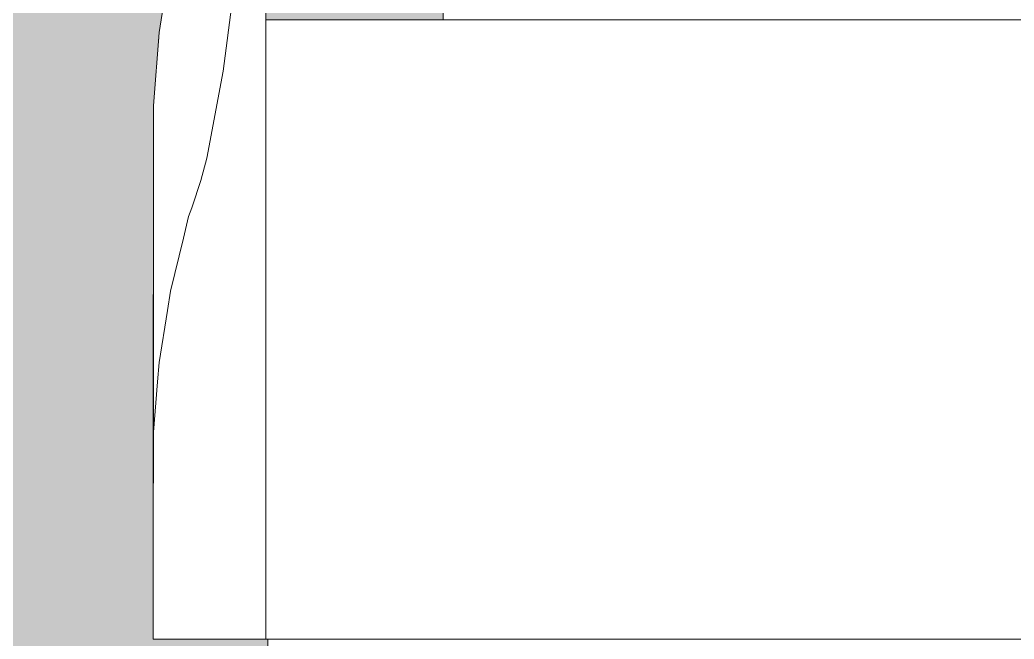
# Model space of a CAD drawing. Header units: metres. Extents: x -208 to 1512, y -277 to 123.
# Drawn here: x 7.712 to 7.9384, y -1.2074 to -1.0665 of the extents above; entities that cross this region are included whole.
import ezdxf

# ---------------------------------------------------------------- set-up
doc = ezdxf.new("R2010")
doc.units = ezdxf.units.M
doc.header["$MEASUREMENT"] = 0
doc.linetypes.add('Wipeout_Contour', pattern=[1, 0, -1])
doc.layers.add('325 Dachfenster', color=7, linetype='Continuous')
doc.layers.add('330 Dachaufbau', color=7, linetype='Continuous')

# ---------------------------------------------------------------- blocks, each defined once
blk = doc.blocks.new('Dachfläche_7_4', base_point=(6.325, -0.39851))
at = {"layer": '330 Dachaufbau', "linetype": 'Continuous', "lineweight": 0, "true_color": 0x000000}
h = blk.add_hatch(color=18, dxfattribs=at)
h.paths.add_polyline_path([(6.325, -0.39851), (6.325, -1.51148), (12.655, -1.51148), (12.655, -0.39851)])
h.paths.add_polyline_path([(7.80835, -1.24173), (7.80835, -0.73222), (11.16835, -0.73222), (11.16835, -1.24173)], flags=0)
at = {"layer": '330 Dachaufbau', "color": 7, "linetype": 'Continuous', "lineweight": 18, "flags": 128}
blk.add_lwpolyline([(7.80835, -0.73222), (7.80835, -1.24173)], dxfattribs=at)
blk = doc.blocks.new('VELUX SlopeRoofBundle[15]_4')
at = {"color": 254, "linetype": 'Wipeout_Contour', "lineweight": 0, "ltscale": 33.113026}
blk.add_wipeout([(8.5715, -1.20742), (7.7685, -1.20742), (7.7685, -1.21451), (8.5715, -1.21451)], dxfattribs=at).dxf.layer = '325 Dachfenster'
at = {"color": 254, "linetype": 'Wipeout_Contour', "lineweight": 0, "ltscale": 31.45421}
blk.add_wipeout([(7.74238, -1.19335), (7.74237, -1.20677), (7.768, -1.20677), (7.768, -1.19335)], dxfattribs=at).dxf.layer = '325 Dachfenster'
at = {"color": 254, "linetype": 'Wipeout_Contour', "lineweight": 0, "ltscale": 54.780811}
blk.add_wipeout([(7.74237, -1.16316), (7.74237, -1.20742), (7.74237, -1.20677), (7.74239, -1.17943), (7.7424, -1.16034), (7.7424, -1.09876), (7.7424, -1.09471)], dxfattribs=at).dxf.layer = '325 Dachfenster'
at = {"color": 254, "linetype": 'Wipeout_Contour', "lineweight": 0, "ltscale": 39.00279}
blk.add_wipeout([(7.7424, -1.08603), (7.7424, -1.16034), (7.74335, -1.14888), (7.7437, -1.14447), (7.7437, -1.06932)], dxfattribs=at).dxf.layer = '325 Dachfenster'
at = {"color": 254, "linetype": 'Wipeout_Contour', "lineweight": 0, "ltscale": 31.44594}
blk.add_wipeout([(7.74239, -1.17943), (7.74238, -1.19335), (7.768, -1.19335), (7.768, -1.17943)], dxfattribs=at).dxf.layer = '325 Dachfenster'
at = {"color": 254, "linetype": 'Wipeout_Contour', "lineweight": 0, "ltscale": 31.458571}
blk.add_wipeout([(7.74237, -1.20677), (7.74237, -1.20742), (7.768, -1.20742), (7.768, -1.20677)], dxfattribs=at).dxf.layer = '325 Dachfenster'
at = {"layer": '325 Dachfenster', "linetype": 'Continuous', "lineweight": 0, "flags": 128}
for points in [[(7.7424, -1.08763), (7.7424, -1.09471)], [(7.74237, -1.20677), (7.74237, -1.20742)]]:
    blk.add_lwpolyline(points, dxfattribs=at)
at = {"color": 254, "linetype": 'Wipeout_Contour', "lineweight": 0, "ltscale": 38.991438}
blk.add_wipeout([(7.7437, -1.14447), (7.74562, -1.1326), (7.7463, -1.1282), (7.7463, -1.05292), (7.7437, -1.06932)], dxfattribs=at).dxf.layer = '325 Dachfenster'
at = {"color": 254, "linetype": 'Wipeout_Contour', "lineweight": 0, "ltscale": 31.437329}
blk.add_wipeout([(7.7424, -1.16457), (7.74239, -1.17943), (7.768, -1.17943), (7.768, -1.16457)], dxfattribs=at).dxf.layer = '325 Dachfenster'
at = {"color": 254, "linetype": 'Wipeout_Contour', "lineweight": 0, "ltscale": 33.106176}
blk.add_wipeout([(7.768, -1.1924), (7.768, -1.20601), (8.572, -1.20601), (8.572, -1.1924)], dxfattribs=at).dxf.layer = '325 Dachfenster'
at = {"color": 254, "linetype": 'Wipeout_Contour', "lineweight": 0, "ltscale": 39.003103}
blk.add_wipeout([(7.7463, -1.05292), (7.7463, -1.1282), (7.74929, -1.11613), (7.7504, -1.11125), (7.7504, -1.03671)], dxfattribs=at).dxf.layer = '325 Dachfenster'
at = {"color": 254, "linetype": 'Wipeout_Contour', "lineweight": 0, "ltscale": 39.751716}
blk.add_wipeout([(7.7424, -1.16034), (7.7424, -1.16457), (7.768, -1.16457), (7.768, -1.14888), (7.74335, -1.14888)], dxfattribs=at).dxf.layer = '325 Dachfenster'
at = {"color": 254, "linetype": 'Wipeout_Contour', "lineweight": 0, "ltscale": 33.0981}
blk.add_wipeout([(8.572, -1.17857), (7.768, -1.17857), (7.768, -1.1924), (8.572, -1.1924)], dxfattribs=at).dxf.layer = '325 Dachfenster'
at = {"color": 254, "linetype": 'Wipeout_Contour', "lineweight": 0, "ltscale": 33.110405}
blk.add_wipeout([(7.768, -1.20601), (7.768, -1.20742), (8.572, -1.20742), (8.572, -1.20601)], dxfattribs=at).dxf.layer = '325 Dachfenster'
at = {"layer": '325 Dachfenster', "linetype": 'Continuous', "lineweight": 0, "flags": 128}
for points in [[(7.74237, -1.16316), (7.74237, -1.20677)], [(7.74237, -1.20742), (7.768, -1.20742), (8.572, -1.20742), (8.59763, -1.20742)], [(7.768, -1.20742), (7.768, -1.20677)], [(7.7685, -1.20742), (7.7685, -1.21451), (7.7685, -1.22218), (7.7685, -1.22532)]]:
    blk.add_lwpolyline(points, dxfattribs=at)
at = {"color": 254, "linetype": 'Wipeout_Contour', "lineweight": 0, "ltscale": 94.703416}
blk.add_wipeout([(7.7504, -1.03671), (7.7504, -1.11125), (7.75117, -1.10925), (7.75325, -1.103), (7.75457, -1.09797), (7.75831, -1.07814), (7.76039, -1.06173), (7.76081, -1.04886), (7.75954, -1.03978), (7.75665, -1.03447), (7.75214, -1.03307), (7.75151, -1.03411)], dxfattribs=at).dxf.layer = '325 Dachfenster'
at = {"color": 254, "linetype": 'Wipeout_Contour', "lineweight": 0, "ltscale": 39.675338}
blk.add_wipeout([(7.7437, -1.14447), (7.74335, -1.14888), (7.768, -1.14888), (7.768, -1.1326), (7.74562, -1.1326)], dxfattribs=at).dxf.layer = '325 Dachfenster'
at = {"color": 254, "linetype": 'Wipeout_Contour', "lineweight": 0, "ltscale": 33.089792}
blk.add_wipeout([(8.572, -1.16381), (7.768, -1.16381), (7.768, -1.17857), (8.572, -1.17857)], dxfattribs=at).dxf.layer = '325 Dachfenster'
at = {"layer": '325 Dachfenster', "linetype": 'Continuous', "lineweight": 0, "flags": 128}
for points in [[(7.75151, -1.03411), (7.7504, -1.03671), (7.7463, -1.05292), (7.7437, -1.06932), (7.7424, -1.08603), (7.7424, -1.08763)], [(7.74237, -1.16316), (7.7424, -1.09471)]]:
    blk.add_lwpolyline(points, dxfattribs=at)
at = {"color": 254, "linetype": 'Wipeout_Contour', "lineweight": 0, "ltscale": 31.198336}
blk.add_wipeout([(7.768, -1.06173), (7.76039, -1.06173), (7.75831, -1.07814), (7.768, -1.07814)], dxfattribs=at).dxf.layer = '325 Dachfenster'
at = {"color": 254, "linetype": 'Wipeout_Contour', "lineweight": 0, "ltscale": 31.295151}
blk.add_wipeout([(7.75325, -1.103), (7.75117, -1.10925), (7.768, -1.10925), (7.768, -1.103)], dxfattribs=at).dxf.layer = '325 Dachfenster'
at = {"color": 254, "linetype": 'Wipeout_Contour', "lineweight": 0, "ltscale": 39.584563}
blk.add_wipeout([(7.7463, -1.1282), (7.74562, -1.1326), (7.768, -1.1326), (7.768, -1.11613), (7.74929, -1.11613)], dxfattribs=at).dxf.layer = '325 Dachfenster'
at = {"color": 254, "linetype": 'Wipeout_Contour', "lineweight": 0, "ltscale": 33.081088}
blk.add_wipeout([(8.572, -1.14827), (7.768, -1.14827), (7.768, -1.16381), (8.572, -1.16381)], dxfattribs=at).dxf.layer = '325 Dachfenster'
at = {"color": 254, "linetype": 'Wipeout_Contour', "lineweight": 0, "ltscale": 31.139285}
blk.add_wipeout([(7.75831, -1.07814), (7.75457, -1.09797), (7.768, -1.09797), (7.768, -1.07814)], dxfattribs=at).dxf.layer = '325 Dachfenster'
at = {"color": 254, "linetype": 'Wipeout_Contour', "lineweight": 0, "ltscale": 39.558789}
blk.add_wipeout([(7.7504, -1.11125), (7.74929, -1.11613), (7.768, -1.11613), (7.768, -1.10925), (7.75117, -1.10925)], dxfattribs=at).dxf.layer = '325 Dachfenster'
at = {"color": 254, "linetype": 'Wipeout_Contour', "lineweight": 0, "ltscale": 33.072137}
blk.add_wipeout([(7.768, -1.14827), (8.572, -1.14827), (8.572, -1.13227), (7.768, -1.13227)], dxfattribs=at).dxf.layer = '325 Dachfenster'
at = {"color": 254, "linetype": 'Wipeout_Contour', "lineweight": 0, "ltscale": 33.035156}
blk.add_wipeout([(8.572, -1.06647), (7.768, -1.06647), (7.768, -1.07942), (8.572, -1.07942)], dxfattribs=at).dxf.layer = '325 Dachfenster'
at = {"color": 254, "linetype": 'Wipeout_Contour', "lineweight": 0, "ltscale": 31.329581}
blk.add_wipeout([(7.75457, -1.09797), (7.75325, -1.103), (7.768, -1.103), (7.768, -1.09797)], dxfattribs=at).dxf.layer = '325 Dachfenster'
at = {"color": 254, "linetype": 'Wipeout_Contour', "lineweight": 0, "ltscale": 33.063071}
blk.add_wipeout([(7.768, -1.13227), (8.572, -1.13227), (8.572, -1.1159), (7.768, -1.1159)], dxfattribs=at).dxf.layer = '325 Dachfenster'
at = {"layer": '325 Dachfenster', "linetype": 'Continuous', "lineweight": 0, "flags": 128}
for points in [[(7.75214, -1.03307), (7.75665, -1.03447), (7.75954, -1.03978), (7.76081, -1.04886), (7.76039, -1.06173), (7.75831, -1.07814), (7.75457, -1.09797), (7.75325, -1.103), (7.75117, -1.10925), (7.7504, -1.11125), (7.74929, -1.11613), (7.7463, -1.1282), (7.74562, -1.1326), (7.7437, -1.14447), (7.74335, -1.14888), (7.7424, -1.16034), (7.7424, -1.16457), (7.74239, -1.17943), (7.74238, -1.19335), (7.74237, -1.20677)], [(7.768, -1.06647), (8.572, -1.06647)]]:
    blk.add_lwpolyline(points, dxfattribs=at)
at = {"color": 254, "linetype": 'Wipeout_Contour', "lineweight": 0, "ltscale": 33.043989}
blk.add_wipeout([(7.768, -1.09896), (8.572, -1.09896), (8.572, -1.07942), (7.768, -1.07942)], dxfattribs=at).dxf.layer = '325 Dachfenster'
at = {"color": 254, "linetype": 'Wipeout_Contour', "lineweight": 0, "ltscale": 33.050296}
blk.add_wipeout([(8.572, -1.09896), (7.768, -1.09896), (7.768, -1.10363), (8.572, -1.10363)], dxfattribs=at).dxf.layer = '325 Dachfenster'
at = {"color": 254, "linetype": 'Wipeout_Contour', "lineweight": 0, "ltscale": 33.053198}
blk.add_wipeout([(8.572, -1.10363), (7.768, -1.10363), (7.768, -1.1095), (8.572, -1.1095)], dxfattribs=at).dxf.layer = '325 Dachfenster'
at = {"color": 254, "linetype": 'Wipeout_Contour', "lineweight": 0, "ltscale": 33.056581}
blk.add_wipeout([(7.768, -1.1159), (8.572, -1.1159), (8.572, -1.1095), (7.768, -1.1095)], dxfattribs=at).dxf.layer = '325 Dachfenster'
at = {"layer": '325 Dachfenster', "linetype": 'Continuous', "lineweight": 0, "flags": 128}
blk.add_lwpolyline([(7.768, -1.20677), (7.768, -1.19335), (7.768, -1.17943), (7.768, -1.16457), (7.768, -1.14888), (7.768, -1.1326), (7.768, -1.11613), (7.768, -1.10925), (7.768, -1.103), (7.768, -1.09797), (7.768, -1.07814), (7.768, -1.06173), (7.768, -1.04886), (7.768, -1.03978), (7.768, -1.03447), (7.768, -1.03307)], dxfattribs=at)
blk = doc.blocks.new('Dachfläche_31_4', base_point=(11.26, -0.41767))
at = {"layer": '325 Dachfenster', "linetype": 'Continuous', "lineweight": 0}
blk.add_blockref('VELUX SlopeRoofBundle[15]_4', (0, 0), dxfattribs=at)

msp = doc.modelspace()

# ---------------------------------------------------------------- block references
at = {"layer": '330 Dachaufbau', "color": 7, "linetype": 'Continuous', "lineweight": 18}
msp.add_blockref('Dachfläche_7_4', (6.325, -0.39851), dxfattribs=at)

# ---------------------------------------------------------------- next in the draw order: block references
at = {"layer": '325 Dachfenster', "color": 7, "linetype": 'Continuous', "lineweight": 13, "true_color": 0xf4f4f4}
msp.add_blockref('Dachfläche_31_4', (11.26, -0.41767), dxfattribs=at)

doc.saveas('drawing.dxf')
